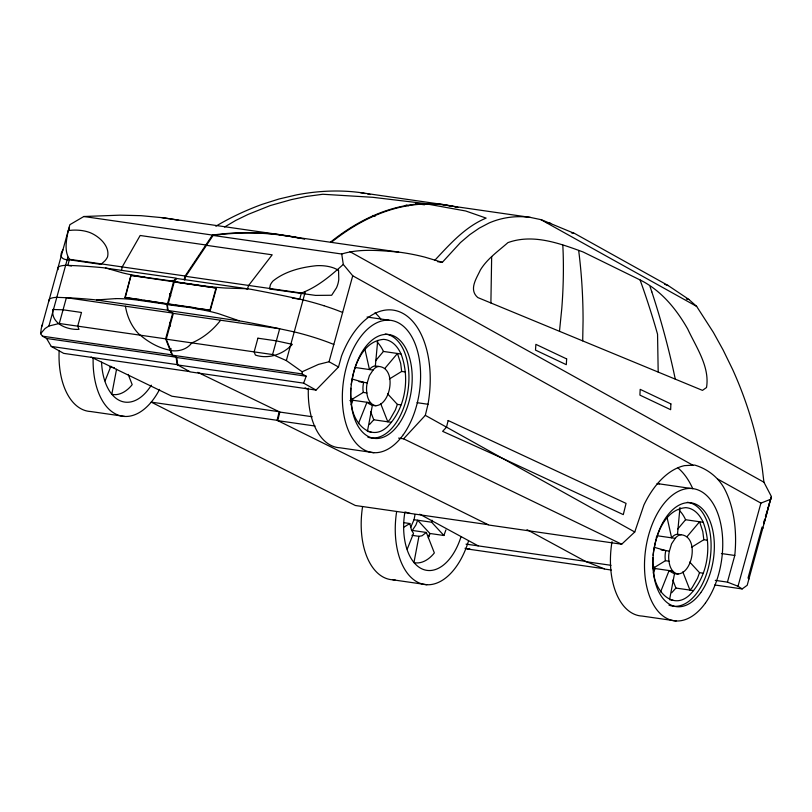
<?xml version="1.0" encoding="UTF-8"?>
<svg xmlns="http://www.w3.org/2000/svg" width="812" height="812" viewBox="0 0 812 812"><rect width="100%" height="100%" fill="white"/><g stroke="black" fill="none" stroke-linecap="round" stroke-linejoin="round"><path stroke-width="1.22" d="M658.187 372.038L657.547 334.209L655.304 326.404A680.091 535.991 72.2 0 0 642.475 286.656L640.059 279.927L583.097 251.974C559.316 243.285 532.987 233.541 507.916 242.626C498.162 251.263 487.261 258.673 480.369 270C476.522 278.425 468.504 289.569 477.801 297.557L702.481 390.379L706.521 387.517C709.972 366.74 696.077 347.089 687.693 328.951C676.244 308.915 661.161 290.392 640.059 279.927M279.876 234.688L161.72 217.626L141.044 215.677L120.024 215.16L83.839 216.51L69.873 224.68L65.711 239.692A26.116 1.472 -75.2 0 1 63.387 248.147L41.28 328.434L40.6 333.732L42.457 336.178L171.971 354.874L176.711 357.513L177.747 364.964L303.607 383.142L306.215 376.22L302.105 373.926L302.135 371.764L286.342 360.579L272.578 354.55L166.247 339.193L173.342 313.402L167.546 310.174L93.989 299.679A340.675 59.743 15.4 0 0 68.452 297.791L56.81 297.344A55.52 9.734 15.4 0 0 49.035 300.947M582.701 340.837L583.067 320.578A559.509 447.331 -60.9 0 0 578.763 251.182L578.672 250.482M490.895 302.957L491.666 256.521M365.035 349.769L369.47 369.561A14.951 8.587 -81.8 0 1 375.347 365.958L377.722 340.431M667.19 518.046L671.625 537.838A14.951 8.587 -81.8 0 1 677.492 534.235L679.979 507.49M69.121 229.705L69.416 226.964M559.488 331.245L561.762 308.712A568.796 435.953 -48.7 0 0 563.163 253.141L562.828 245.133M714.743 584.975L742.168 588.933L747.202 585.269L771.4 496.538L763.93 482.226L762.295 468.666C757.088 434.42 746.898 401.006 732.627 369.47L723.147 350.043L713.383 332.402L696.655 306.398L688.83 299.415L668.235 285.591L574.937 233.633L541.371 219.737L530.419 217.423L445.717 205.192M116.552 369.247L111.782 394.327C119.699 396.124 127.504 390.684 132.194 384.634L128.184 374.413M375.976 405.736C369.988 404.894 367.359 398.286 366.872 392.937A14.951 8.587 -81.8 0 1 367.237 382.848L369.409 375.591L373.063 370.079A14.951 8.587 -81.8 0 1 378.93 366.476C400.296 368.445 387.974 419.134 366.963 402.285L358.427 423.691M367.389 431.497L372.393 405.218M410.659 527.404L414.049 519.7L415.023 514.605M426.33 532.459L421.976 535.798L418.931 536.326L413.937 562.604C421.854 564.401 429.649 558.961 434.349 552.911L426.33 532.459L412.303 530.429L415.957 524.928L417.642 520.218L429.893 533.474L443.91 535.494L445.9 529.942M443.91 535.494L431.659 522.238L432.045 520.198M678.121 574.013C672.133 573.17 669.514 566.563 669.017 561.214A14.951 8.587 -81.8 0 1 669.392 551.125L671.565 543.867L675.208 538.356A14.951 8.587 -81.8 0 1 681.085 534.753C702.451 536.722 690.129 587.411 669.108 570.562L660.572 591.968M669.545 599.774L674.539 573.495M121.485 270.629L122.216 266.915L140.161 235.49L205.862 244.98M715.27 580.367L727.44 582.123L734.779 555.469A90.264 51.856 -81.8 0 0 723.776 487.504C717.463 476.583 706.744 468.605 694.717 465.073L684.496 465.631A90.264 51.856 -81.8 0 0 643.957 504.881L634.751 531.992L621.687 544.223L488.834 525.039L277.105 420.301L279.186 411.714L171.911 396.226L91.045 357.067M197.803 372.353L279.815 412.06L277.724 420.646L315.117 426.046M398.601 438.104L403.594 438.825L425.315 415.348L428.005 404.264A83.463 47.949 -81.8 0 0 403.117 313.513A83.463 47.949 -81.8 0 0 341.507 356.092L338.502 367.004L316.051 390.075L190.191 371.896L177.128 364.618L51.257 346.44L46.578 338.472L42.457 336.178M769.624 502.516L765.746 517.335M62.9 249.832C58.271 257.059 62.707 260.053 69.345 259.81L100.992 264.377L104.87 260.885A16.057 10.099 -26.4 0 0 107.56 256.866C110.087 246.249 99.328 236.465 90.254 232.719A49.755 31.313 -26.4 0 0 72.583 230.161L68.249 230.527C66.482 239.784 63.904 250.938 69.487 259.302L185.126 275.999L212.47 235.084A750.461 431.142 -81.8 0 1 304.591 239.164M40.63 333.671L45.066 328.515L48.913 326.028L67.883 257.16M69.487 259.302L67.802 265.412L71.517 265.95M48.913 326.028L59.286 323.491L66.391 297.7L172.723 313.056L165.618 338.848L171.971 354.874M141.43 300.004L124.906 297.466L131.016 275.309L173.017 281.185L176.366 278.171L102.799 267.676A340.675 59.743 15.4 0 0 71.354 265.524L65.63 265.341A55.52 9.734 15.4 0 0 59.103 266.63L58.444 267.107A55.52 9.734 15.4 0 0 58.119 269.645M125.281 297.669L131.016 275.309M115.872 298.603A221.3 160.035 55.5 0 1 138.608 300.247L138.842 299.374L168.135 304.114L174.235 281.957L173.017 281.185M144.952 277.217L144.972 277.136A233.48 108.392 -13.4 0 1 122.937 272.964L105.459 267.93M167.546 310.174L166.886 303.424M333.813 344.471A55.52 9.734 15.4 0 0 294.238 331.895L276.618 328.119A340.675 59.743 15.4 0 0 242.321 321.359L168.175 310.529L167.272 304.642L173.636 281.531L176.986 278.516L251.141 289.346A340.675 59.743 15.4 0 1 294.218 297.974L303.059 299.892A55.52 9.734 15.4 0 1 320.507 304.662L323.927 305.698M184.111 279.673L185.126 275.999M184.74 280.018L185.745 276.344L213.099 235.439A750.461 431.142 -81.8 0 1 299.364 238.22M167.272 304.642L210.359 310.214L216.459 288.057L131.392 275.512M201.65 285.662L201.68 285.58A233.48 108.392 -13.4 0 0 225.614 288.047L247.893 288.757M209.983 310.001L216.083 287.844M272.578 354.55L279.683 328.758L173.342 313.402M213.099 235.439L341.73 254.014L343.283 264.418C330.728 275.704 317.38 287.103 301.384 293.051L299.699 299.161L292.279 298.085M286.342 360.579L305.312 291.711M302.135 371.764L318.487 364.395L329.053 361.746L352.733 275.786L343.283 264.418M742.168 588.933L738.006 586.254L760.915 503.115L770.923 499.177M763.645 522.786L764.711 519.142M765.422 516.716L767.208 510.636M767.898 508.322L771.4 496.538M765.097 519.589L763.706 523.933M247.224 289.468L248.655 285.428L272.193 254.816L206.481 245.325M387.568 393.779L397.362 404.386L395.383 409.938L389.993 419.378L387.801 421.804L380.676 403.625M428.3 537.909L429.893 533.474M689.713 562.056L699.518 572.673L697.528 578.215L692.149 587.655L689.946 590.08L682.821 571.902M41.859 326.201L42.6 324.292M105.073 380.879L110.909 366.232M351.139 404.762L352.936 400.255L351.931 398.621M407.218 549.166L413.511 533.393L411.491 530.124L409.827 523.527L403.99 522.684M653.295 573.039L655.091 568.532L654.086 566.908M761.95 529.657L762.986 527.962L762.082 527.039L748.035 578.042L748.938 578.966M375.57 360.772L383.437 351.444L401.047 353.991C410.202 378.138 405.675 408.436 387.151 427.01C369.298 443.108 351.383 420.322 351.474 402.397A35.241 20.249 -81.8 0 1 350.804 388.248M384.878 368.394L397.454 353.474L400.661 363.34L401.676 371.439L389.354 379.011M677.726 529.048L685.582 519.721L703.192 522.268C712.357 546.415 707.831 576.713 689.297 595.297C671.443 611.385 653.528 588.598 653.619 570.674A35.241 20.249 -81.8 0 1 652.878 557.763M687.023 536.671L699.609 521.751L702.806 531.616L703.821 539.716L691.499 547.288M437.556 261.657L442.307 262.347L460.465 242.565L469.762 234.668L479.232 228.152L488.925 223.056C501.907 217.352 516.391 215.464 530.419 217.423M369.541 424.473L373.774 419.784L391.384 422.321M656.238 537.321L657.598 535.808L675.208 538.356M671.697 592.75L675.929 588.061L693.539 590.598M434.836 260.256C449.929 244.118 465.256 226.741 486.114 218.103L465.702 210.988L427.792 204.137M349.931 400.62L363.289 392.419L366.872 392.937M403.665 527.313L409.827 523.527M653.112 568.268L665.434 560.696L669.017 561.214M224.579 227.025L235.764 220.417L248.117 214.398L270.173 205.588L291.406 199.61L306.479 196.453L322.831 194.261L372.586 197.286L427.173 203.792M215.85 226.233C230.456 217.474 245.965 210.267 261.951 204.401L279.054 198.991L296.756 194.839C317.695 190.871 339.233 189.744 360.386 192.606L445.098 204.837M341.73 254.014C360.051 248.34 379.854 250.553 398.651 252.096A728.618 372.454 81.5 0 1 424.849 257.13L442.307 262.347M465.022 548.273L467.316 548.983L469.722 548.455M96.648 299.943L115.872 298.603M170.753 350.571C178.447 351.809 187.125 349.464 191.784 342.877L194.23 341.852A65.924 52.699 -60.9 0 0 220.62 320.232M124.906 297.466L138.842 299.374M415.815 203.538L424.514 204.797M546.994 222.742L550.719 223.28M571.475 232.882L573.972 233.237M280.495 235.033L398.651 252.096M686.353 299.06L688.83 299.415M83.839 216.51L212.47 235.084M185.745 276.344L301.384 293.051M172.205 280.495L174.702 280.85M173.636 281.531L201.68 285.58M174.235 281.957L216.459 288.057M367.065 317.025L388.968 320.192M143.917 300.359L195.55 307.819M169.373 304.297L173.098 304.835M175.585 305.19L184.273 306.449M186.76 306.804L210.359 310.214M138.608 300.247L166.643 304.297M375.347 365.958L378.93 366.476M401.676 371.439L405.259 371.957M59.286 323.491L165.618 338.848M355.453 367.531L373.063 370.079M358.985 381.65L367.237 382.848M302.105 373.926L172.591 355.22L166.247 339.193M46.578 338.472L176.092 357.168L177.128 364.618M176.711 357.513L306.215 376.22M417.053 402.681L428.005 404.264M189.561 371.551L63.701 353.372L51.257 346.44M397.362 404.386L400.955 404.904M352.936 400.255L370.546 402.803M109.772 367.034L114.451 367.714M279.815 412.06L312.244 416.749M368.587 431.669L370.972 432.014M277.105 420.301L151.245 402.133L355.351 505.5L488.215 524.684M691.124 488.469L657.05 483.546A66.736 38.347 -81.8 0 1 659.537 483.82M124.723 416.444L90.66 411.522A66.736 38.347 -81.8 0 1 59.154 350.743M373.967 452.7L339.903 447.777A66.736 38.347 -81.8 0 1 308.347 388.237M677.492 534.235L681.085 534.753M703.821 539.716L707.414 540.234M721.401 553.53L734.779 555.469M661.13 549.927L669.392 551.125M414.049 519.7L431.659 522.238M699.518 572.673L703.101 573.191M655.091 568.532L672.701 571.08M411.928 535.311L418.931 536.326M466.027 544.111L585.472 561.356L605.052 569.131L611.284 570.024M611.04 565.314L586.091 561.711L527.008 529.668M467.316 548.983L604.432 568.786M670.732 599.946L673.128 600.291M392.805 579.798L426.879 584.721M676.122 620.977L642.048 616.054A66.736 38.347 -81.8 0 1 612.015 541.685M360.386 192.606L365.298 193.571M367.755 194.048L370.211 194.525M170.134 350.226C158.178 348.054 147.337 341.527 138.365 333.529A65.924 52.699 -60.9 0 1 125.444 306.236M352.195 379.062L363.654 382.33A14.951 8.587 -81.8 0 0 363.289 392.419M654.35 547.339L665.81 550.607A14.951 8.587 -81.8 0 0 665.434 560.696M405.614 512.128L410.202 513.438M372.728 215.474L375.114 216.215M406.071 205L408.395 205.771M664.693 284.332L668.235 285.591M727.44 582.123L738.006 586.254M239.073 320.76L218.56 313.686A221.3 160.035 55.5 0 0 195.306 308.692M403.594 438.825L621.687 544.223M305.079 387.852L308.499 389.506M337.487 269.675L334.361 268.224A49.755 31.313 -26.4 0 0 316.69 265.676C301.414 267.219 285.093 271.218 272.994 281.013A16.057 10.099 -26.4 0 0 270.305 285.032L269.594 288.981L315.553 295.395L331.661 295.263L336.462 287.844A26.116 23.852 81.8 0 0 338.787 279.379L338.553 270.244L337.498 269.675M419.733 514.179L478.197 545.867M540.822 219.605L696.655 306.398M350.013 251.7L763.93 482.226M352.733 275.786L693.032 465.306M717.666 479.029L760.915 503.115M329.053 361.746L338.502 367.004M425.315 415.348L634.751 531.992M303.607 383.142L316.051 390.075M672.813 580.103L675.929 588.061M370.658 411.826L373.774 419.784M650.026 286.565L651.823 291.863M675.269 379.113L673.534 370.962A660.176 526.338 76.2 0 0 651.823 291.863M323.917 305.718A55.52 9.734 15.4 0 1 342.623 312.468M457.938 207.436A358.437 205.923 -81.8 0 0 432.045 203.68L418.84 203.964A358.437 205.923 -81.8 0 0 330.494 242.159M161.72 217.626A728.618 437.313 -63.7 0 1 178.67 220.346M169.586 293.65A83.463 47.949 -81.8 0 1 170.784 295.822M452.751 206.421A358.437 205.923 -81.8 0 0 432.664 204.035L419.459 204.309A358.437 205.923 -81.8 0 0 331.113 242.504M455.075 206.928A358.437 205.923 -81.8 0 1 457.4 207.486M375.002 312.813A83.463 47.949 -81.8 0 1 380.798 319.055M678.061 468.016A90.264 51.856 -81.8 0 1 692.788 488.773M460.962 536.925A52.435 30.125 -81.8 0 1 422.21 569.009A52.435 30.125 -81.8 0 1 404.904 512.007M468.514 541.015A66.736 38.347 -81.8 0 1 419.54 583.077A66.736 38.347 -81.8 0 1 396.642 511.59M395.038 579.809A66.736 38.347 -81.8 0 1 362.568 506.678M429.781 533.636A52.435 30.125 -81.8 0 1 428.553 537.047M169.931 322.313A66.736 38.347 -81.8 0 1 170.5 326.008M170.987 348.439A66.736 38.347 -81.8 0 1 170.632 352.144M159.578 389.415A66.736 38.347 -81.8 0 1 116.268 414.303A66.736 38.347 -81.8 0 1 93.136 358.153M151.336 385.172A52.435 30.125 -81.8 0 1 119.821 400.62A52.435 30.125 -81.8 0 1 101.561 362.182M377.083 342.045A46.944 26.969 -81.8 0 1 383.437 351.444M385.223 334.016A52.435 30.125 -81.8 0 1 407.705 392.348A52.435 30.125 -81.8 0 1 367.887 437.211M401.047 353.991A46.944 26.969 -81.8 0 0 383.487 339.375C364.476 341.02 355.402 362.111 352.347 378.595A35.241 20.249 -81.8 0 0 351.2 384.604M679.238 510.322A46.944 26.969 -81.8 0 1 685.582 519.721M687.368 502.293A52.435 30.125 -81.8 0 1 710.53 555.784A52.435 30.125 -81.8 0 1 675.594 606.32M674.467 606.3A52.435 30.125 -81.8 0 1 668.956 605.102M703.192 522.268A46.944 26.969 -81.8 0 0 685.643 507.652C666.622 509.297 657.547 530.388 654.492 546.872A35.241 20.249 -81.8 0 0 653.061 555.306M52.78 309.494C51.014 323.866 67.203 330.027 78.987 329.357L77.719 326.15L81.494 312.468L63.062 309.798L52.78 309.494M670.885 403.919L670.651 409.695L639.917 395.119L640.181 389.354L670.885 403.919M566.654 358.924L566.299 364.679L535.504 350.104L535.879 344.349L566.654 358.924M448.153 420.514L446.509 427.163L442.621 431.334L502.547 458.364L623.291 514.615L626.062 503.389L448.153 420.514M257.911 338.198L254.146 351.89L255.415 355.088C268.539 359.462 283.226 354.286 292.34 344.349L276.344 340.857L257.911 338.198M403.32 434.674A66.736 38.347 -81.8 0 0 398.651 322.953A66.736 38.347 -81.8 0 0 342.431 401.707A66.736 38.347 -81.8 0 0 403.32 434.674M398.641 424.331A52.435 30.125 -81.8 0 0 394.967 336.564A52.435 30.125 -81.8 0 0 350.804 398.438A52.435 30.125 -81.8 0 0 398.641 424.331M705.476 602.951A66.736 38.347 -81.8 0 0 700.807 491.23A66.736 38.347 -81.8 0 0 644.586 569.983A66.736 38.347 -81.8 0 0 705.476 602.951M700.786 592.608A52.435 30.125 -81.8 0 0 697.122 504.841A52.435 30.125 -81.8 0 0 652.949 566.715A52.435 30.125 -81.8 0 0 700.786 592.608"/></g></svg>
